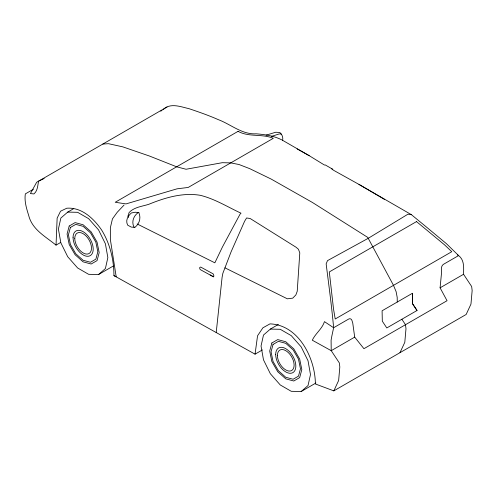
<?xml version="1.0" encoding="UTF-8"?>
<svg xmlns="http://www.w3.org/2000/svg" width="497" height="497" viewBox="0 0 497 497"><rect width="100%" height="100%" fill="white"/><g stroke="black" fill="none" stroke-linecap="round" stroke-linejoin="round"><path stroke-width="0.75" d="M60.696 242.437L56.037 245.127L57.143 218.133L60.547 211.206L66.815 208.212C81.744 207.106 93.691 218.494 101.568 229.925C109.974 243.524 113.937 259.689 113.931 275.605L255.054 354.168L262.428 349.907M333.822 390.872L338.637 380.509L339.818 366.954L339.327 362.909L331.226 350.677L331.089 340.24L331.816 336.189L333.624 327.734L348.602 319.086A3.976 2.777 -73.6 0 1 351.975 320.559L352.746 323.044L354.696 337.128L363.934 348.701L447.045 300.716L440.087 287.825L441.64 271.722L441.417 268.92A3.976 2.777 -73.6 0 1 443.622 264.224L458.601 255.576C464.565 260.093 463.645 267.697 463.558 274.276L471.659 286.508L472.15 290.552L470.963 304.108L466.155 314.471L333.822 390.872L315.384 383.976C315.291 358.436 298.654 324.833 269.983 323.876L262.894 327.821L257.552 335.786L255.054 354.168M216.214 332.53L222.097 277.314L222.867 273.288L231.068 251.886L244.574 221.32L246.58 217.966L250.146 218.5L296.069 247.245L298.448 249.27L299.79 252.892L297.225 291.285L295.877 294.914L292.745 298.15L287.353 298.815L224.955 267.84M282.551 140.682C283.346 137.669 282.221 134.482 279.83 132.513L275.76 132.239L266.143 135.147M399.986 352.671L404.8 342.309L405.987 328.753L405.49 324.709L401.874 319.248M134.861 227.371C139.514 223.843 141.185 217.86 138.812 212.548L135.221 212.244L131.37 212.964C127.785 216.021 125.188 220.693 127.748 225.222L131.27 227.073L134.861 227.371L133.91 227.023C131.419 221.761 133.457 216.195 137.955 212.728L138.812 212.548M124.088 205.025L117.217 212.287L112.44 218.879L110.359 227.744L110.359 239.504L116.199 276.798L113.931 275.605M73.73 208.616L67.716 212.095L60.851 218.065L58.404 229.036L60.851 242.84L67.716 256.732L77.625 267.97L88.628 274.319L98.543 274.53L113.254 266.038M98.543 274.53L105.401 268.56L107.849 257.583L105.401 243.785L98.543 229.894L88.628 218.655L77.625 212.306L67.716 212.095M278.37 324.448L270.343 329.082L263.485 335.053L261.037 346.024L263.485 359.828L270.343 373.719L280.258 384.958L291.261 391.307L301.176 391.518L315.887 383.025M301.176 391.518L308.034 385.548L310.482 374.576L308.034 360.772L301.176 346.881L291.261 335.643L280.258 329.294L270.343 329.082M160.78 111.166L162.034 110.328M163.289 109.489C170.49 102.537 180.635 106.793 188.947 108.657C198.862 111.98 208.759 115.434 218.338 119.659C230.844 124.331 242.157 134.712 256.166 133.811C264.988 134.532 273.822 135.793 281.787 139.887M167.054 106.973L36.666 182.256L30.41 193.582L33.958 193.929C37.753 190.773 37.629 185.462 38.604 181.132L44.19 178.498M33.361 189.264L25.341 193.892C24.235 200.999 26.465 208.392 28.609 215.164C32.088 229.651 45.376 236.373 56.037 245.127M354.696 337.128L331.226 350.677L312.302 340.215C315.452 333.406 322.23 328.84 324.448 321.634L333.624 327.734C331.716 306.432 328.821 285.141 326.15 263.882L327.504 260.633L368.24 238.311L407.975 214.176L411.392 214.667L425.513 226.278L446.356 243.617L458.601 255.576L457.315 254.799M440.087 287.825L463.558 274.276M271.517 136.358L279.271 133.923L281.24 134.066M102.829 144.055L108.439 143.683L122.778 146.857L149.417 156.015L176.652 166.806L186.046 169.253L222.271 162.699L230.757 162.873L239.088 164.538L249.699 168.645L271.138 179.057L312.42 202.465L367.737 237.404L393.494 285.353L396.115 291.658L397.196 297.386L397.252 302.039M411.392 214.667L358.952 184.393L333.611 170.309L331.841 168.744L332.574 169.781M137.16 223.973L214.847 262.82L222.47 246.922L240.051 214.17L241.014 213.188C227.545 206.932 214.735 198.825 200.185 195.284C182.449 192.401 164.992 197.7 148.702 204.335C142.005 206.454 134.209 207.106 129.133 212.511L127.922 216.183L128.481 217.425M213.176 276.649L200.645 269.809L199.8 268.989L199.695 267.529L200.645 267.038L213.176 273.872L213.859 275.655L213.654 276.922L210.188 274.94M297.15 148.926L309.159 155.648L324.429 165.029L325.293 164.961L331.915 168.781M282.42 140.21L309.159 155.648M358.952 184.393L384.641 199.502M416.952 310.538L412.467 303.773L412.411 293.286L382.094 310.787L382.311 321.18L386.796 327.952L417.095 310.457L412.609 303.692L412.392 293.298M69.22 226.011L67.07 234.037L69.22 244.555L75.097 254.737L83.129 261.857L91.162 264.013L97.039 260.614L99.189 252.588L97.039 242.07L91.162 231.888L83.129 224.768L75.097 222.613L69.22 226.011M70.394 227.471L68.424 234.82L70.394 244.449L75.774 253.768L83.129 260.291L90.479 262.261L95.865 259.154L97.834 251.799L95.865 242.176L90.479 232.851L83.129 226.334L75.774 224.364L70.394 227.471M271.853 342.998L269.697 351.025L271.853 361.543L277.73 371.725L285.763 378.844L293.789 381L299.672 377.602L301.822 369.575L299.672 359.058L293.789 348.875L285.763 341.756L277.73 339.6L271.853 342.998M273.027 344.458L271.058 351.814L273.027 361.437L278.407 370.762L285.763 377.279L293.112 379.248L298.492 376.142L300.461 368.786L298.492 359.163L293.112 349.838L285.763 343.321L278.407 341.352L273.027 344.458M238.075 131.338L115.223 202.267L126.027 203.907L177.007 188.835L188.195 187.45L273.319 138.303C261.994 133.556 248.904 137.358 238.075 131.338M416.511 221.594L329.318 271.934L333.487 308.78L335.208 318.999L451.779 251.699L444.417 244.735L416.511 221.594M73.059 237.498A14.239 8.219 60 0 0 88.162 256.29A14.239 8.219 60 0 0 88.162 236.15A14.239 8.219 60 0 0 73.059 237.498M74.78 238.492A11.81 6.815 60 0 0 87.304 254.073A11.81 6.815 60 0 0 87.304 237.373A11.81 6.815 60 0 0 74.78 238.492M275.692 354.485A14.239 8.219 60 0 0 290.795 373.278A14.239 8.219 60 0 0 290.795 353.137A14.239 8.219 60 0 0 275.692 354.485M277.413 355.479A11.81 6.815 60 0 0 289.937 371.06A11.81 6.815 60 0 0 289.937 354.361A11.81 6.815 60 0 0 277.413 355.479"/></g></svg>
